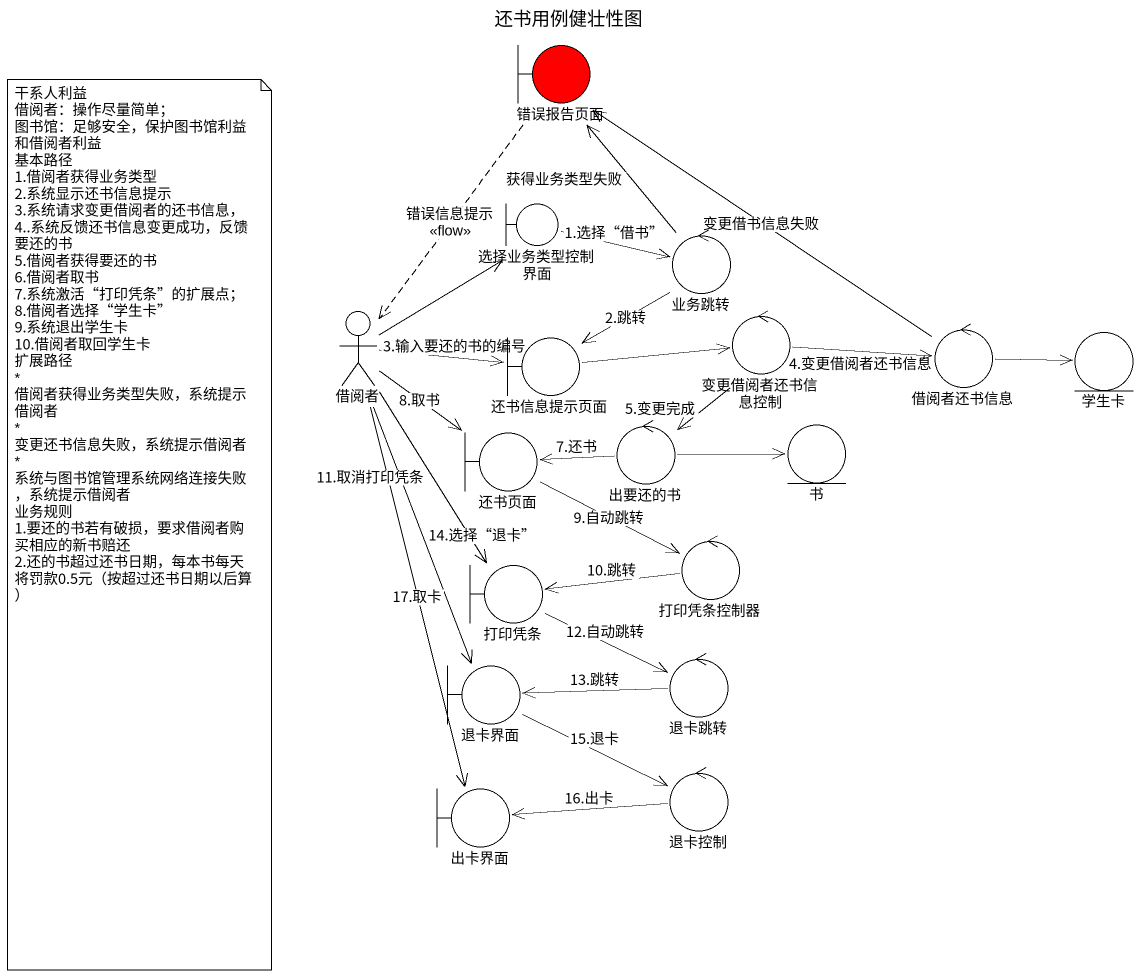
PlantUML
@startuml
title 还书用例健壮性图
boundary 错误报告页面 #FF0000
boundary 选择业务类型控制界面
control 业务跳转
actor 借阅者
control 变更借阅者还书信息控制
boundary 还书信息提示页面
control 借阅者还书信息
entity 学生卡
boundary 还书页面
control 出要还的书
entity 书
control 打印凭条控制器
boundary 打印凭条
boundary 退卡界面
control 退卡跳转
boundary 出卡界面
control 退卡控制
错误报告页面 ..> 借阅者 : 错误信息提示\n<<flow>>
选择业务类型控制界面 -right-> 业务跳转 : 1.选择“借书”
业务跳转 -up-> 错误报告页面 : 获得业务类型失败
业务跳转 --> 还书信息提示页面 : 2.跳转
借阅者 -up-> 选择业务类型控制界面
借阅者 -right-> 还书信息提示页面 : 3.输入要还的书的编号
借阅者 --> 还书页面 : 8.取书
借阅者 --> 打印凭条 : 11.取消打印凭条
借阅者 --> 退卡界面 : 14.选择“退卡”
借阅者 --> 出卡界面 : 17.取卡
变更借阅者还书信息控制 -right-> 借阅者还书信息 : 4.变更借阅者还书信息
变更借阅者还书信息控制 --> 出要还的书 : 5.变更完成
还书信息提示页面 -right-> 变更借阅者还书信息控制
借阅者还书信息 -up-> 错误报告页面 : 变更借书信息失败
借阅者还书信息 -right-> 学生卡
还书页面 -right-> 打印凭条控制器 : 9.自动跳转
出要还的书 -left-> 还书页面 : 7.还书
出要还的书 -right-> 书
打印凭条控制器 -left-> 打印凭条 : 10.跳转
打印凭条 -right-> 退卡跳转 : 12.自动跳转
退卡界面 -right-> 退卡控制 : 15.退卡
退卡跳转 -left-> 退卡界面 : 13.跳转
退卡控制 -left-> 出卡界面 : 16.出卡
note as N1
  干系人利益
  借阅者：操作尽量简单；
  图书馆：足够安全，保护图书馆利益和借阅者利益
  基本路径
  1.借阅者获得业务类型
  2.系统显示还书信息提示
  3.系统请求变更借阅者的还书信息，
  4..系统反馈还书信息变更成功，反馈要还的书
  5.借阅者获得要还的书
  6.借阅者取书
  7.系统激活“打印凭条”的扩展点；
  8.借阅者选择“学生卡”
  9.系统退出学生卡
  10.借阅者取回学生卡
  扩展路径
  * 借阅者获得业务类型失败，系统提示借阅者
  * 变更还书信息失败，系统提示借阅者
  * 系统与图书馆管理系统网络连接失败，系统提示借阅者
  业务规则
  1.要还的书若有破损，要求借阅者购买相应的新书赔还
  2.还的书超过还书日期，每本书每天将罚款0.5元（按超过还书日期以后算）
end note
@enduml
